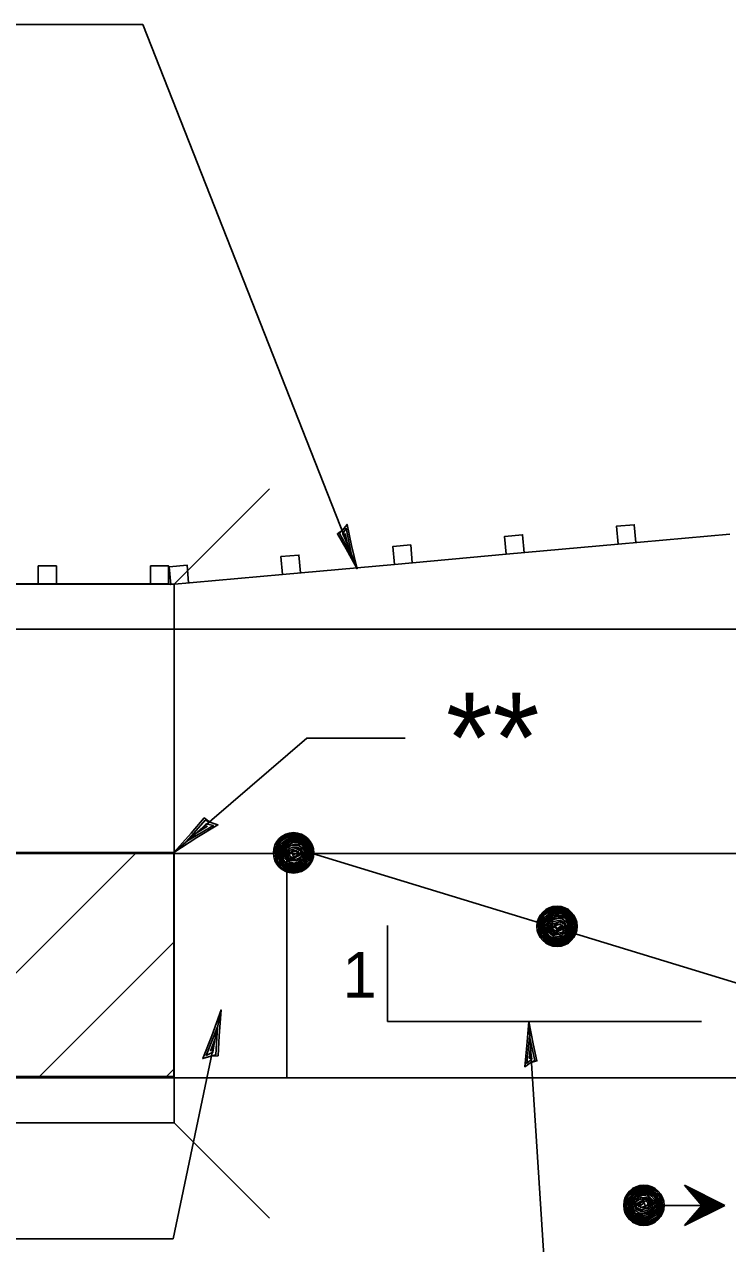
# Model space of a CAD drawing. Extents: x 52832 to 54215, y 64481 to 66497.
# Drawn here: x 53157.65 to 53185.28, y 64830.94 to 64878.86 of the extents above; entities that cross this region are included whole.
import ezdxf

# ---------------------------------------------------------------- set-up
doc = ezdxf.new("R2010")
doc.units = 0
for name, color, linetype in [('Alignment_EX_20 Baseline', 7, 'Continuous'), ('Design_EX_Roadway Dimensions', 7, 'Continuous'), ('Design_PR_EOP', 7, 'Continuous'), ('Stage_Construction Traffic Control', 7, 'Continuous'), ('Topo_Bridge Structures', 7, 'Continuous'), ('Topo_Guardrail', 7, 'Continuous')]:
    doc.layers.add(name, color=color, linetype=linetype)

msp = doc.modelspace()

# ---------------------------------------------------------------- linework, layer by layer
at = {"layer": 'Alignment_EX_20 Baseline'}
msp.add_line((53087.291, 64846.27), (53409.06, 64846.27), dxfattribs=at)
at = {"layer": 'Design_EX_Roadway Dimensions'}
for p, q in [((53142.259, 64878.862), (53162.306, 64878.862)), ((53170.722, 64857.463), (53162.306, 64878.862)), ((53163.512, 64846.314), (53168.745, 64850.802)), ((53168.745, 64850.802), (53172.611, 64850.802)), ((53171.909, 64843.44), (53171.909, 64839.665)), ((53163.498, 64831.122), (53165.377, 64840.122)), ((53171.909, 64839.665), (53184.251, 64839.665)), ((53179.191, 64813.122), (53177.463, 64839.665)), ((53112.956, 64831.122), (53163.498, 64831.122))]:
    msp.add_line(p, q, dxfattribs=at)
for points in [[(53170.149, 64858.978), (53169.945, 64858.839), (53170.293, 64858.241), (53170.722, 64857.463), (53170.497, 64858.384), (53170.329, 64859.205), (53170.149, 64858.978), (53170.028, 64858.853), (53170.504, 64858.014), (53170.295, 64859.053), (53170.159, 64858.833), (53170.344, 64858.435), (53170.251, 64858.853)], [(53164.938, 64847.502), (53164.711, 64847.671), (53164.193, 64847.069), (53163.512, 64846.314), (53164.425, 64846.903), (53165.25, 64847.391), (53164.938, 64847.502), (53164.755, 64847.587), (53164.027, 64846.756), (53165.073, 64847.376), (53164.784, 64847.438), (53164.423, 64847.086), (53164.838, 64847.345)], [(53164.97, 64838.31), (53165.256, 64838.317), (53165.297, 64839.107), (53165.377, 64840.122), (53165.012, 64839.098), (53164.657, 64838.207), (53164.97, 64838.31), (53165.167, 64838.354), (53165.236, 64839.458), (53164.787, 64838.329), (53165.053, 64838.455), (53165.125, 64838.953), (53164.955, 64838.496)], [(53177.545, 64838.049), (53177.782, 64838.12), (53177.633, 64838.795), (53177.463, 64839.665), (53177.395, 64838.719), (53177.305, 64837.889), (53177.545, 64838.049), (53177.699, 64838.132), (53177.5, 64839.076), (53177.385, 64838.023), (53177.579, 64838.189), (53177.524, 64838.625), (53177.488, 64838.2)]]:
    msp.add_lwpolyline(points, dxfattribs=at)
at = {"layer": 'Design_PR_EOP'}
for p, q in [((52896.149, 64855.095), (53409.06, 64855.095)), ((52896.149, 64837.447), (53409.06, 64837.447))]:
    msp.add_line(p, q, dxfattribs=at)
at = {"layer": 'Stage_Construction Traffic Control'}
for p, q in [((53114.214, 64846.314), (53163.512, 64846.314)), ((53114.214, 64846.314), (53163.512, 64846.314)), ((53163.296, 64846.276), (53168.965, 64846.276)), ((53163.512, 64846.314), (53163.512, 64837.508)), ((53168.965, 64846.276), (53189.983, 64839.848)), ((53163.512, 64837.508), (53114.214, 64837.508)), ((53185.166, 64832.439), (53183.578, 64833.232)), ((53183.578, 64833.232), (53184.263, 64832.439)), ((53182.782, 64832.439), (53184.242, 64832.439)), ((53184.262, 64832.439), (53183.578, 64831.644)), ((53183.578, 64831.644), (53185.166, 64832.439))]:
    msp.add_line(p, q, dxfattribs=at)
for points in [[(53168.893, 64845.897), (53168.7, 64845.694), (53168.366, 64845.547), (53168.014, 64845.563), (53167.729, 64845.736), (53167.535, 64845.955), (53167.481, 64846.414), (53167.646, 64846.801), (53168.026, 64847.033), (53168.402, 64847.039), (53168.732, 64846.872), (53168.935, 64846.599), (53168.981, 64846.327), (53168.92, 64845.972), (53168.688, 64845.75), (53168.374, 64845.6), (53168.043, 64845.608), (53167.828, 64845.744), (53167.573, 64845.947), (53167.535, 64846.245), (53167.548, 64846.538), (53167.671, 64846.774), (53168.039, 64846.997), (53168.398, 64847.001), (53168.725, 64846.849), (53168.911, 64846.588), (53168.943, 64846.327), (53168.886, 64845.984), (53168.663, 64845.773), (53168.374, 64845.65), (53168.043, 64845.65), (53167.792, 64845.807), (53167.598, 64845.968), (53167.584, 64846.253), (53167.568, 64846.505), (53167.709, 64846.74), (53168.055, 64846.951), (53168.398, 64846.951), (53168.709, 64846.815), (53168.874, 64846.563), (53168.92, 64846.327), (53168.82, 64845.997), (53168.646, 64845.811), (53168.348, 64845.674), (53168.039, 64845.694), (53167.803, 64845.836), (53167.667, 64845.993), (53167.631, 64846.216), (53167.61, 64846.488), (53167.742, 64846.661), (53168.064, 64846.889), (53168.398, 64846.889), (53168.696, 64846.765), (53168.836, 64846.517), (53168.893, 64846.316), (53168.77, 64846.03), (53168.621, 64845.848), (53168.329, 64845.721), (53168.043, 64845.732), (53167.832, 64845.869), (53167.709, 64846.022), (53167.671, 64846.253), (53167.66, 64846.475), (53167.782, 64846.625), (53168.076, 64846.84), (53168.39, 64846.849), (53168.671, 64846.728), (53168.811, 64846.5), (53168.82, 64846.295), (53168.738, 64846.043), (53168.627, 64845.884), (53168.312, 64845.761), (53168.076, 64845.786), (53167.865, 64845.905), (53167.759, 64846.043), (53167.704, 64846.269), (53167.709, 64846.467), (53167.821, 64846.599), (53168.101, 64846.801), (53168.398, 64846.799), (53168.663, 64846.678), (53168.774, 64846.493), (53168.77, 64846.269), (53168.684, 64846.072), (53168.585, 64845.934), (53168.312, 64845.798), (53168.089, 64845.819), (53167.919, 64845.932), (53167.815, 64846.045), (53167.745, 64846.17), (53167.734, 64846.266), (53167.745, 64846.43), (53167.865, 64846.575), (53168.039, 64846.703), (53168.193, 64846.753), (53168.415, 64846.728), (53168.613, 64846.661), (53168.746, 64846.456), (53168.725, 64846.277), (53168.634, 64846.08), (53168.498, 64845.932)], [(53168.498, 64845.932), (53168.3, 64845.836), (53168.093, 64845.873), (53167.919, 64846.043), (53167.821, 64846.142), (53167.782, 64846.277), (53167.821, 64846.414), (53167.89, 64846.538), (53168.03, 64846.629), (53168.216, 64846.699), (53168.366, 64846.699), (53168.515, 64846.661), (53168.601, 64846.55), (53168.713, 64846.29), (53168.571, 64846.08), (53168.411, 64845.943), (53168.266, 64845.897), (53168.076, 64845.934), (53167.953, 64846.084), (53167.882, 64846.233), (53167.903, 64846.356), (53167.968, 64846.488), (53168.101, 64846.567), (53168.262, 64846.604), (53168.402, 64846.604), (53168.613, 64846.456), (53168.663, 64846.29), (53168.551, 64846.145), (53168.448, 64846.03), (53168.316, 64845.98), (53168.114, 64845.993), (53167.982, 64846.055), (53167.894, 64846.142), (53167.857, 64846.228), (53167.878, 64846.438), (53167.944, 64846.517), (53168.089, 64846.599), (53168.266, 64846.629), (53168.427, 64846.629), (53168.551, 64846.629), (53168.651, 64846.563), (53168.713, 64846.443), (53168.585, 64846.303), (53168.548, 64846.166), (53168.423, 64846.072), (53168.205, 64846.022), (53168.03, 64846.045), (53167.956, 64846.154), (53167.953, 64846.258), (53167.982, 64846.377), (53168.055, 64846.467), (53168.216, 64846.517), (53168.361, 64846.525), (53168.548, 64846.43), (53168.56, 64846.344), (53168.522, 64846.228), (53168.337, 64846.134), (53168.179, 64846.055), (53168.043, 64846.105), (53168.001, 64846.203), (53168.014, 64846.303), (53168.076, 64846.402), (53168.329, 64846.467), (53168.515, 64846.377), (53168.498, 64846.269), (53168.337, 64846.179), (53168.15, 64846.116), (53168.055, 64846.191), (53168.089, 64846.306), (53168.291, 64846.364), (53168.427, 64846.344), (53168.2, 64846.191), (53168.179, 64846.277), (53168.137, 64846.377), (53168.34, 64846.394), (53168.46, 64846.29), (53168.325, 64846.228)], [(53153.242, 64837.508), (53162.048, 64846.314)], [(53179.248, 64843.009), (53179.053, 64842.806), (53178.718, 64842.656), (53178.367, 64842.674), (53178.083, 64842.848), (53177.889, 64843.067), (53177.833, 64843.525), (53178, 64843.913), (53178.38, 64844.145), (53178.756, 64844.148), (53179.087, 64843.984), (53179.288, 64843.711), (53179.334, 64843.439), (53179.272, 64843.082), (53179.04, 64842.859), (53178.727, 64842.71), (53178.396, 64842.719), (53178.181, 64842.856), (53177.925, 64843.057), (53177.889, 64843.354), (53177.901, 64843.648), (53178.025, 64843.884), (53178.392, 64844.107), (53178.751, 64844.111), (53179.079, 64843.957), (53179.263, 64843.698), (53179.298, 64843.439), (53179.24, 64843.095), (53179.016, 64842.885), (53178.727, 64842.76), (53178.396, 64842.76), (53178.144, 64842.917), (53177.951, 64843.078), (53177.939, 64843.362), (53177.922, 64843.615), (53178.062, 64843.852), (53178.409, 64844.061), (53178.751, 64844.061), (53179.061, 64843.926), (53179.227, 64843.673), (53179.272, 64843.439), (53179.173, 64843.107), (53179, 64842.921), (53178.702, 64842.785), (53178.392, 64842.806), (53178.156, 64842.946), (53178.02, 64843.103), (53177.983, 64843.326), (53177.962, 64843.6), (53178.094, 64843.773), (53178.417, 64843.999), (53178.751, 64843.999), (53179.05, 64843.876), (53179.19, 64843.627), (53179.248, 64843.425), (53179.123, 64843.14), (53178.975, 64842.959), (53178.681, 64842.83), (53178.396, 64842.842), (53178.185, 64842.979), (53178.062, 64843.132), (53178.025, 64843.362), (53178.012, 64843.586), (53178.136, 64843.735), (53178.428, 64843.949), (53178.743, 64843.957), (53179.025, 64843.838), (53179.165, 64843.611), (53179.173, 64843.404), (53179.09, 64843.151), (53178.979, 64842.996), (53178.665, 64842.871), (53178.428, 64842.896), (53178.219, 64843.017), (53178.112, 64843.151), (53178.058, 64843.38), (53178.062, 64843.579), (53178.173, 64843.711), (53178.455, 64843.913), (53178.751, 64843.909), (53179.016, 64843.788), (53179.127, 64843.602), (53179.123, 64843.38), (53179.037, 64843.181), (53178.937, 64843.046), (53178.665, 64842.909), (53178.442, 64842.929), (53178.273, 64843.04), (53178.17, 64843.157), (53178.099, 64843.28), (53178.086, 64843.375), (53178.099, 64843.541), (53178.219, 64843.686), (53178.392, 64843.815), (53178.545, 64843.863), (53178.768, 64843.838), (53178.967, 64843.773), (53179.098, 64843.565), (53179.079, 64843.389), (53178.987, 64843.189), (53178.85, 64843.04)], [(53178.85, 64843.04), (53178.653, 64842.946), (53178.446, 64842.982), (53178.273, 64843.151), (53178.173, 64843.251), (53178.136, 64843.389), (53178.173, 64843.525), (53178.244, 64843.648), (53178.384, 64843.74), (53178.57, 64843.809), (53178.718, 64843.809), (53178.867, 64843.773), (53178.954, 64843.661), (53179.066, 64843.401), (53178.926, 64843.189), (53178.764, 64843.053), (53178.618, 64843.009), (53178.428, 64843.046), (53178.305, 64843.193), (53178.235, 64843.343), (53178.256, 64843.466), (53178.323, 64843.6), (53178.455, 64843.677), (53178.616, 64843.715), (53178.756, 64843.715), (53178.967, 64843.565), (53179.016, 64843.401), (53178.905, 64843.255), (53178.8, 64843.14), (53178.668, 64843.09), (53178.466, 64843.103), (53178.334, 64843.165), (53178.247, 64843.251), (53178.21, 64843.339), (53178.231, 64843.55), (53178.296, 64843.627), (53178.442, 64843.711), (53178.618, 64843.74), (53178.779, 64843.74), (53178.905, 64843.74), (53179.004, 64843.673), (53179.066, 64843.554), (53178.937, 64843.412), (53178.9, 64843.278), (53178.776, 64843.181), (53178.557, 64843.132), (53178.384, 64843.157), (53178.31, 64843.264), (53178.305, 64843.368), (53178.334, 64843.487), (53178.409, 64843.579), (53178.57, 64843.627), (53178.714, 64843.636), (53178.9, 64843.541), (53178.912, 64843.454), (53178.876, 64843.339), (53178.689, 64843.243), (53178.532, 64843.165), (53178.396, 64843.214), (53178.355, 64843.314), (53178.367, 64843.412), (53178.428, 64843.512), (53178.681, 64843.579), (53178.867, 64843.487), (53178.85, 64843.38), (53178.689, 64843.289), (53178.505, 64843.228), (53178.409, 64843.301), (53178.442, 64843.418), (53178.645, 64843.475), (53178.779, 64843.454), (53178.553, 64843.301), (53178.532, 64843.389), (53178.492, 64843.487), (53178.695, 64843.504), (53178.814, 64843.401), (53178.677, 64843.339)], [(53158.235, 64837.508), (53163.512, 64842.785)], [(53163.226, 64837.508), (53163.512, 64837.792)], [(53181.317, 64832.837), (53181.512, 64833.039), (53181.847, 64833.188), (53182.199, 64833.171), (53182.483, 64832.998), (53182.676, 64832.779), (53182.73, 64832.319), (53182.565, 64831.932), (53182.185, 64831.701), (53181.809, 64831.695), (53181.478, 64831.862), (53181.276, 64832.135), (53181.231, 64832.407), (53181.293, 64832.762), (53181.525, 64832.984), (53181.838, 64833.134), (53182.168, 64833.125), (53182.383, 64832.989), (53182.64, 64832.787), (53182.676, 64832.489), (53182.664, 64832.196), (53182.542, 64831.961), (53182.173, 64831.737), (53181.813, 64831.733), (53181.486, 64831.885), (53181.301, 64832.146), (53181.267, 64832.407), (53181.325, 64832.749), (53181.548, 64832.96), (53181.838, 64833.084), (53182.168, 64833.084), (53182.421, 64832.927), (53182.615, 64832.766), (53182.626, 64832.48), (53182.644, 64832.229), (53182.503, 64831.993), (53182.156, 64831.783), (53181.813, 64831.783), (53181.504, 64831.92), (53181.337, 64832.172), (53181.293, 64832.407), (53181.392, 64832.737), (53181.565, 64832.923), (53181.862, 64833.06), (53182.173, 64833.039), (53182.408, 64832.898), (53182.544, 64832.741), (53182.582, 64832.518), (53182.603, 64832.246), (53182.471, 64832.072), (53182.148, 64831.845), (53181.813, 64831.845), (53181.515, 64831.968), (53181.375, 64832.217), (53181.317, 64832.419), (53181.441, 64832.704), (53181.59, 64832.887), (53181.883, 64833.013), (53182.168, 64833.002), (53182.379, 64832.866), (53182.503, 64832.712), (53182.542, 64832.48), (53182.553, 64832.258), (53182.429, 64832.109), (53182.135, 64831.893), (53181.822, 64831.885), (53181.54, 64832.006), (53181.4, 64832.233), (53181.392, 64832.439), (53181.475, 64832.691), (53181.586, 64832.849), (53181.899, 64832.973), (53182.135, 64832.948), (53182.346, 64832.829), (53182.454, 64832.691), (53182.507, 64832.465), (53182.503, 64832.267), (53182.392, 64832.135), (53182.11, 64831.932), (53181.813, 64831.935), (53181.548, 64832.056), (53181.437, 64832.242), (53181.441, 64832.465), (53181.527, 64832.662), (53181.627, 64832.799), (53181.899, 64832.935), (53182.123, 64832.915), (53182.293, 64832.802), (53182.396, 64832.688), (53182.465, 64832.564), (53182.479, 64832.468), (53182.465, 64832.304), (53182.346, 64832.158), (53182.173, 64832.031), (53182.02, 64831.981), (53181.797, 64832.006), (53181.598, 64832.072), (53181.466, 64832.278), (53181.486, 64832.457), (53181.577, 64832.655), (53181.715, 64832.802)], [(53183.675, 64833.156), (53185.091, 64832.432), (53183.675, 64831.716), (53184.297, 64832.439), (53183.704, 64833.121), (53185.008, 64832.432), (53183.775, 64831.798), (53184.333, 64832.439), (53183.811, 64833.039), (53184.915, 64832.439), (53183.886, 64831.899), (53184.387, 64832.439), (53183.929, 64832.945), (53184.838, 64832.432), (53184.015, 64832.004), (53184.41, 64832.439), (53184.038, 64832.851), (53184.767, 64832.439), (53184.12, 64832.09), (53184.446, 64832.439), (53184.14, 64832.761), (53184.693, 64832.439), (53184.226, 64832.186), (53184.469, 64832.432), (53184.258, 64832.666), (53184.625, 64832.439), (53184.351, 64832.275), (53184.484, 64832.432), (53184.387, 64832.557), (53184.563, 64832.444), (53184.446, 64832.361), (53184.492, 64832.439), (53184.469, 64832.487), (53184.52, 64832.439), (53184.496, 64832.421)], [(53181.715, 64832.802), (53181.912, 64832.898), (53182.118, 64832.86), (53182.293, 64832.691), (53182.392, 64832.593), (53182.429, 64832.457), (53182.392, 64832.319), (53182.322, 64832.196), (53182.181, 64832.104), (53181.995, 64832.035), (53181.847, 64832.035), (53181.698, 64832.072), (53181.609, 64832.183), (53181.498, 64832.444), (53181.638, 64832.655), (53181.801, 64832.791), (53181.946, 64832.837), (53182.135, 64832.799), (53182.26, 64832.65), (53182.331, 64832.501), (53182.31, 64832.378), (53182.243, 64832.246), (53182.11, 64832.167), (53181.949, 64832.129), (53181.809, 64832.129), (53181.598, 64832.278), (53181.548, 64832.444), (53181.659, 64832.589), (53181.763, 64832.704), (53181.896, 64832.754), (53182.099, 64832.741), (53182.231, 64832.679), (53182.317, 64832.593), (53182.354, 64832.505), (53182.333, 64832.296), (53182.268, 64832.217), (53182.123, 64832.135), (53181.946, 64832.104), (53181.786, 64832.104), (53181.659, 64832.104), (53181.561, 64832.172), (53181.498, 64832.29), (53181.627, 64832.43), (53181.665, 64832.568), (53181.788, 64832.662), (53182.007, 64832.712), (53182.181, 64832.688), (53182.254, 64832.58), (53182.26, 64832.476), (53182.231, 64832.357), (53182.156, 64832.267), (53181.995, 64832.217), (53181.851, 64832.208), (53181.665, 64832.304), (53181.652, 64832.39), (53181.688, 64832.505), (53181.876, 64832.6), (53182.032, 64832.679), (53182.168, 64832.629), (53182.21, 64832.53), (53182.199, 64832.43), (53182.135, 64832.333), (53181.883, 64832.267), (53181.698, 64832.357), (53181.715, 64832.465), (53181.876, 64832.555), (53182.062, 64832.618), (53182.156, 64832.543), (53182.123, 64832.428), (53181.92, 64832.369), (53181.786, 64832.39), (53182.012, 64832.543), (53182.032, 64832.457), (53182.073, 64832.357), (53181.87, 64832.34), (53181.751, 64832.444), (53181.888, 64832.505)]]:
    msp.add_lwpolyline(points, dxfattribs=at)
for centre in [(53168.223, 64846.296), (53178.576, 64843.406), (53181.99, 64832.439)]:
    msp.add_circle(centre, 0.794, dxfattribs=at)
at = {"layer": 'Topo_Bridge Structures'}
for p, q in [((53163.527, 64856.859), (53167.272, 64860.604)), ((53114.113, 64856.859), (53163.527, 64856.859)), ((53163.527, 64835.682), (53163.527, 64856.859)), ((53167.965, 64846.421), (53167.965, 64837.447)), ((53114.113, 64835.682), (53163.527, 64835.682)), ((53163.527, 64835.682), (53167.272, 64831.938))]:
    msp.add_line(p, q, dxfattribs=at)
at = {"layer": 'Topo_Guardrail'}
for points in [[(53185.369, 64858.825), (53180.974, 64858.43), (53180.91, 64859.133), (53181.613, 64859.196), (53181.677, 64858.492)], [(53180.974, 64858.43), (53176.58, 64858.033), (53176.517, 64858.735), (53177.22, 64858.799), (53177.284, 64858.095)], [(53172.187, 64857.635), (53167.792, 64857.238), (53167.729, 64857.941), (53168.431, 64858.004), (53168.495, 64857.302)], [(53176.58, 64858.033), (53172.187, 64857.635), (53172.123, 64858.338), (53172.825, 64858.402), (53172.889, 64857.699)], [(53154.489, 64856.869), (53158.902, 64856.869), (53158.902, 64857.577), (53158.194, 64857.577), (53158.194, 64856.869)], [(53158.902, 64856.869), (53163.314, 64856.869), (53163.314, 64857.577), (53162.607, 64857.577), (53162.607, 64856.869)], [(53167.792, 64857.238), (53163.398, 64856.841), (53163.334, 64857.543), (53164.038, 64857.607), (53164.1, 64856.905)]]:
    msp.add_lwpolyline(points, dxfattribs=at)

# ---------------------------------------------------------------- texts
at = {"layer": 'Design_EX_Roadway Dimensions'}
for s, height, p in [('**', 3.5296, (53174.213, 64849.058)), ('1', 1.803, (53170.146, 64840.601))]:
    msp.add_text(s, height=height, dxfattribs=at).set_placement(p)

doc.saveas('drawing.dxf')
